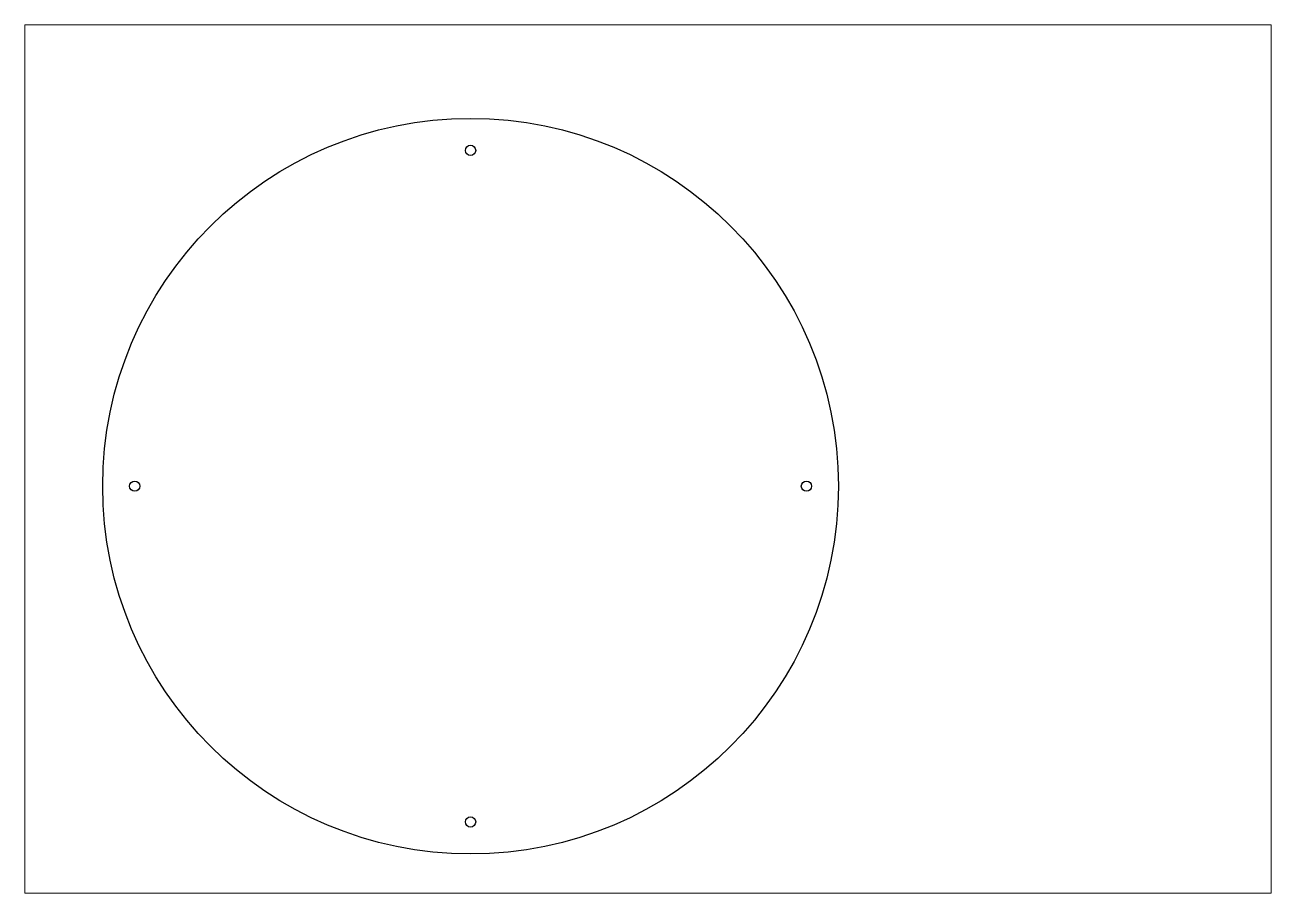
# Paper-space layout 'Sheet1' of a CAD drawing. Header units: millimetres. Extents: x 5 to 400, y 4 to 279.
# The model-space entities are those that its viewports show. They can reach past a viewport. Long polylines and large blocks are cut down to what shows.
import ezdxf

# ---------------------------------------------------------------- set-up
doc = ezdxf.new("R2010")
doc.units = ezdxf.units.MM

msp = doc.modelspace()

# ---------------------------------------------------------------- linework, layer by layer
for centre, radius in [((143.43, 151.01), 115), ((143.43, 151.01), 115), ((143.43, 256.01), 1.6), ((160, 160), 0), ((160, 160), 0), ((38.43, 151.01), 1.6), ((248.43, 151.01), 1.6), ((143.43, 46.01), 1.6)]:
    msp.add_circle(centre, radius)

psp = doc.layouts.new('Sheet1')

# ---------------------------------------------------------------- viewports
at = {"layer": '0'}
psp.add_viewport(center=(202.61, 141.58), size=(394.56, 274.927), view_center_point=(198.9, 159.51), view_height=271.4572, dxfattribs=at)

doc.saveas('drawing.dxf')
